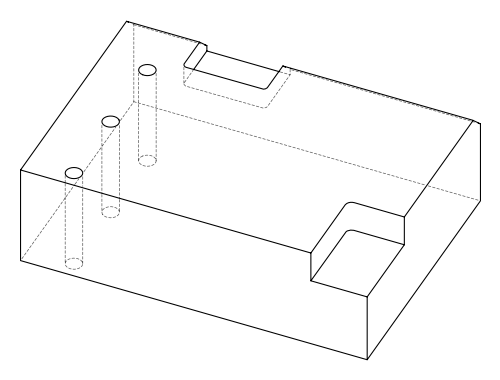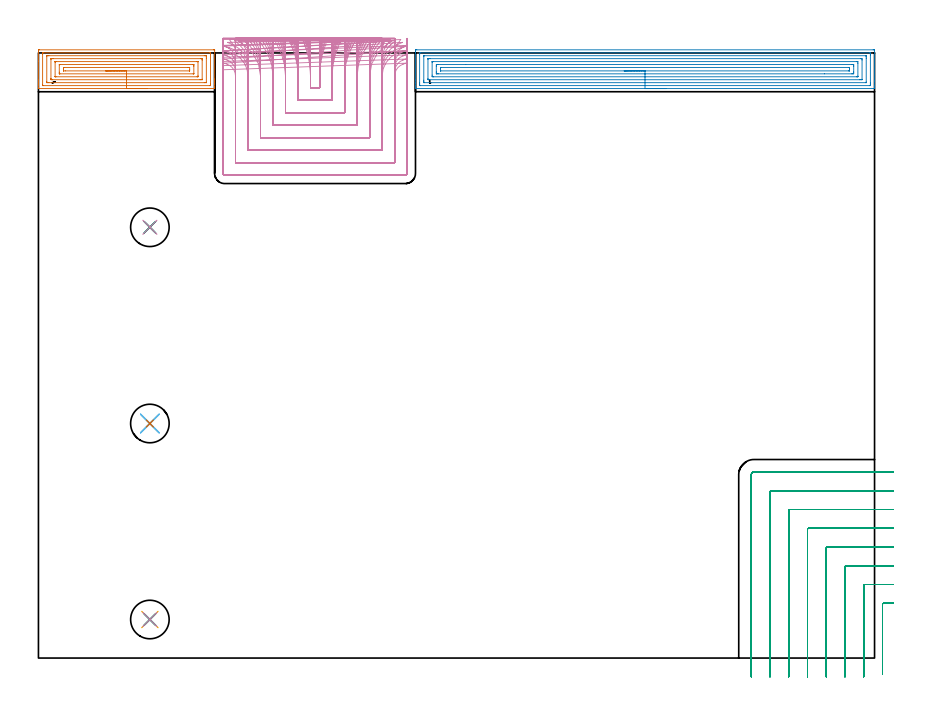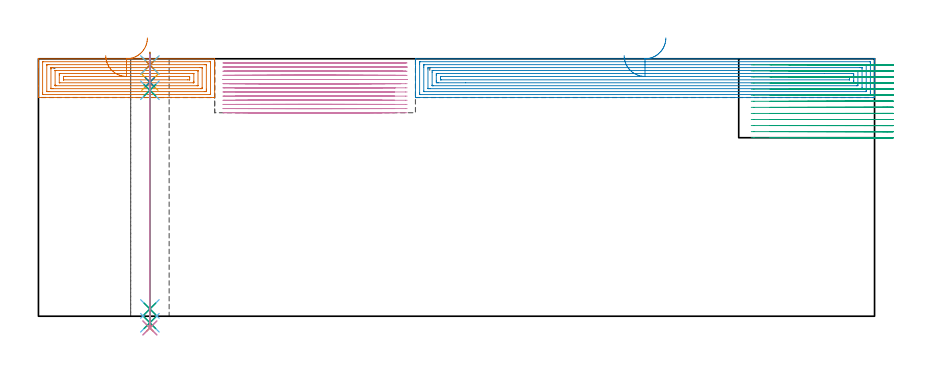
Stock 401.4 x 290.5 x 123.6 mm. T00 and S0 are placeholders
(PLAN: 16 operations, 12 tool changes, 90.8 min)
(1 AREA_MILL | FG_CHAMFER_SURFACE | UGT0205_001 | 5.04 min | 15972 mm3)
(2 AREA_MILL_1 | FG_CHAMFER_SURFACE_1 | UGT0205_001 | 12.64 min | 39461 mm3)
(3 MILL_CORNER_NOTCH_RECTANGULAR | CORNER_NOTCH_RECTANGULAR | NXT0201_011 | Follow Part, ap 3, ae 75% | 24.12 min | 235082 mm3)
(4 MILL_SLOT | SLOT_PARTIAL_RECTANGULAR | NXT0201_009 | Follow Part, ap 2, ae 75% | 45.3 min | 153638 mm3)
(5 SPOT_DRILL | STEP1HOLE | NXT0321_9005460120000 | 0.05 min | 169 mm3)
(6 SPOT_DRILL_1 | STEP1HOLE_1 | NXT0321_9005460120000 | 0.05 min | 199 mm3)
(7 SPOT_DRILL_2 | STEP1HOLE_2 | NXT0321_9005460120000 | 0.05 min | 180 mm3)
(8 DRILL_BLIND_HOLE_INTO_CENTER | STEP1HOLE | NXT0301_046 | 0.05 min | 352 mm3)
(9 GUN_DRILL_THROUGH_HOLE | STEP1HOLE | UGT0307_003 | 0.59 min | 4322 mm3)
(10 SPADE_DRILL_TO_ENLARGE_THROUGH_HOLE | STEP1HOLE | UGT0306_009 | 0.53 min | 28318 mm3)
(11 DRILL_BLIND_HOLE_INTO_CENTER_1 | STEP1HOLE_1 | NXT0301_046 | 0.05 min | 354 mm3)
(12 GUN_DRILL_THROUGH_HOLE_1 | STEP1HOLE_1 | UGT0307_003 | 0.59 min | 4309 mm3)
(13 SPADE_DRILL_TO_ENLARGE_THROUGH_HOLE_1 | STEP1HOLE_1 | UGT0306_009 | 0.53 min | 28311 mm3)
(14 DRILL_BLIND_HOLE_INTO_CENTER_2 | STEP1HOLE_2 | NXT0301_046 | 0.05 min | 354 mm3)
(15 GUN_DRILL_THROUGH_HOLE_2 | STEP1HOLE_2 | UGT0307_003 | 0.59 min | 4319 mm3)
(16 SPADE_DRILL_TO_ENLARGE_THROUGH_HOLE_2 | STEP1HOLE_2 | UGT0306_009 | 0.53 min | 28327 mm3)
(TOOL UGT0205_001 | Chamfer Mill 20 x 3 x 45 deg. | D20 FL50 Z2)
(TOOL NXT0201_011 | ENDMILL 12mm [2P460-1200-NA 1630] | D12 FL38 Z6)
(TOOL NXT0201_009 | ENDMILL 8mm [2P460-0800-NA 1630] | D8 FL26 Z6)
(TOOL NXT0321_9005460120000 | NC Spot Drill, 142deg, 12mm, Carbide, Uncoated | D12 PA142 FL30 Z2)
(TOOL NXT0301_046 | Carbide Drill 7.5mm [860.1-0750-038A1-MM 2214] | D7.5 PA140 FL53 Z2)
(TOOL UGT0307_003 | Gun Drill 7 mm | D7 PA130 FL24 Z1)
(TOOL UGT0306_009 | Spade Drill 18.5mm | D18.5 PA132 FL10 Z2)
(OP 1 AREA_MILL)
G17 G21 G94 G90
T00 M6
G54
G17 G0 G90 X52.3 Y273.4 S1061 M3
G43 Z133.6 H0
G94 G1 X52.262 Z132.728 F250.
X52.148 Z131.863
X51.959 Z131.012
X51.697 Z130.18
X51.363 Z129.374
X50.96 Z128.6
X50.492 Z127.864
X49.96 Z127.172
X49.371 Z126.529
X48.728 Z125.939
X48.036 Z125.408
X47.3 Z124.94
X46.526 Z124.537
X45.72 Z124.203
X44.888 Z123.941
X44.036 Z123.752
X43.172 Z123.638
X42.3 Z123.6
X0.104
X0.01 Y273.406 Z123.592
X0. Y273.62 Z123.378
Y275.225 Z121.774
Y275.637 Z121.359
Y275.843 Z121.154
Y276.52 Z120.477
Y276.726 Z120.271
Y277.403 Z119.591
Y286.504 Z110.493
Y291.529 Z105.468
X0.003 Y291.87 Z105.126
X0.01 Y291.991 Z105.005
X0.132 Y291.999 Z104.999
X0.548 Y292. Z105.
X84.052
X84.471 Y291.995 Z105.002
X84.59 Y291.991 Z105.005
X84.6 Y291.867 Z105.129
Y277.947 Z119.047
Y277.403 Z119.591
Y276.726 Z120.271
Y276.52 Z120.477
Y275.843 Z121.154
Y275.637 Z121.359
Y275.225 Z121.774
Y274.284 Z122.715
Y273.871 Z123.127
X84.599 Y273.618 Z123.38
X84.59 Y273.406 Z123.592
X84.496 Y273.4 Z123.6
X42.3
Y274.814 Z122.186
X2.264
X2.112 Y274.817 Z122.183
X2.037 Y274.82 Z122.18
X2.01 Y274.823 Z122.177
X2.006 Y274.846 Z122.154
X2.003 Y274.909 Z122.091
X2. Y275.077 Z121.923
Y289.763 Z107.237
X2.002 Y290.084 Z106.916
X2.01 Y290.408 Z106.592
X2.024 Y290.579 Z106.421
X2.118 Y290.582 Z106.418
X2.325 Y290.585 Z106.415
X82.336 Y290.586 Z106.414
X82.488 Y290.583 Z106.417
X82.563 Y290.58 Z106.42
X82.59 Y290.577 Z106.423
X82.594 Y290.554 Z106.446
X82.597 Y290.491 Z106.509
X82.6 Y290.323 Z106.677
Y275.637 Z121.363
X82.598 Y275.316 Z121.684
X82.59 Y274.992 Z122.008
X82.576 Y274.821 Z122.179
X82.482 Y274.818 Z122.182
X82.275 Y274.815 Z122.185
X42.3 Y274.814 Z122.186
Y276.228 Z120.772
X4.99 Y276.229 Z120.771
X4.393 Y276.23 Z120.77
X4.101 Y276.233 Z120.767
X4.013 Y276.235 Z120.765
X4.005 Y276.419 Z120.581
X4.002 Y276.52 Z120.48
X4. Y276.62 Z120.38
X4.001 Y288.98 Z108.02
X4.005 Y289.081 Z107.919
X4.01 Y289.147 Z107.853
X4.018 Y289.166 Z107.834
X4.029 Y289.167 Z107.833
X4.101 Y289.169 Z107.831
X4.697 Y289.171 Z107.829
X4.99 Y289.172 Z107.828
X79.61 Y289.171 Z107.829
X80.207 Y289.17 Z107.83
X80.499 Y289.166 Z107.834
X80.587 Y289.165 Z107.835
X80.595 Y288.981 Z108.019
X80.598 Y288.88 Z108.12
X80.6 Y288.78 Z108.22
Y287.997 Z109.003
X80.599 Y276.42 Z120.58
X80.595 Y276.319 Z120.681
X80.59 Y276.253 Z120.747
X80.582 Y276.234 Z120.766
X80.571 Y276.233 Z120.767
X80.499 Y276.231 Z120.769
X79.903 Y276.229 Z120.771
X79.61 Y276.228 Z120.772
X42.3
Y277.643 Z119.357
X6.766
X6.524 Y277.644 Z119.356
X6.063 Y277.648 Z119.352
X6.015 Y277.649 Z119.351
X6.01 Y277.713 Z119.287
X6.005 Y277.863 Z119.137
X6. Y278.164 Z118.836
Y278.286 Z118.714
X6.001 Y287.495 Z109.505
X6.004 Y287.685 Z109.315
X6.007 Y287.732 Z109.268
X6.01 Y287.75 Z109.25
X6.028 Y287.752 Z109.248
X6.122 Y287.755 Z109.245
X6.766 Y287.757 Z109.243
X7.008
X77.834
X78.076 Y287.756 Z109.244
X78.537 Y287.752 Z109.248
X78.585 Y287.751 Z109.249
X78.59 Y287.687 Z109.313
X78.595 Y287.537 Z109.463
X78.6 Y287.236 Z109.764
Y287.114 Z109.886
X78.599 Y277.905 Z119.095
X78.596 Y277.714 Z119.286
X78.593 Y277.667 Z119.333
X78.59 Y277.65 Z119.35
X78.572 Y277.648 Z119.352
X78.478 Y277.645 Z119.355
X77.834 Y277.643 Z119.357
X77.592
X42.3
Y279.057 Z117.943
X8.431
X8.206 Y279.059 Z117.941
X8.057 Y279.062 Z117.938
X8.009 Y279.064 Z117.936
X8.007 Y279.07 Z117.93
X8.003 Y279.092 Z117.908
X8.001 Y279.168 Z117.832
X8. Y285.888 Z111.112
X8.001 Y286.231 Z110.769
X8.002 Y286.299 Z110.701
X8.006 Y286.331 Z110.669
X8.008 Y286.335 Z110.665
X8.03 Y286.338 Z110.662
X8.094 Y286.341 Z110.659
X8.318 Y286.343 Z110.657
X8.431
X76.169
X76.394 Y286.341 Z110.659
X76.543 Y286.338 Z110.662
X76.591 Y286.336 Z110.664
X76.593 Y286.33 Z110.67
X76.596 Y286.308 Z110.692
X76.599 Y286.231 Z110.769
X76.6 Y279.512 Z117.488
X76.596 Y279.168 Z117.832
X76.594 Y279.101 Z117.899
X76.591 Y279.073 Z117.927
X76.505 Y279.064 Z117.936
X76.282 Y279.059 Z117.941
X76.169 Y279.057 Z117.943
X42.3
Y280.471 Z116.529
X10.32
X10.164 Y280.473 Z116.527
X10.041 Y280.476 Z116.524
X10.011 Y280.478 Z116.522
X10.006 Y280.526 Z116.474
X10.003 Y280.617 Z116.383
X10. Y280.934 Z116.066
Y281.252 Z115.748
X10.001 Y284.782 Z112.218
X10.007 Y284.889 Z112.111
X10.01 Y284.922 Z112.078
X10.03 Y284.924 Z112.076
X10.087 Y284.927 Z112.073
X10.32 Y284.928 Z112.072
X74.28
X74.436 Y284.927 Z112.073
X74.559 Y284.924 Z112.076
X74.589 Y284.922 Z112.078
X74.594 Y284.874 Z112.126
X74.597 Y284.783 Z112.217
X74.599 Y284.466 Z112.534
X74.6 Y284.148 Z112.852
X74.599 Y280.618 Z116.382
X74.593 Y280.511 Z116.489
X74.59 Y280.478 Z116.522
X74.57 Y280.476 Z116.524
X74.513 Y280.473 Z116.527
X74.28 Y280.472 Z116.528
X42.3 Y280.471 Z116.529
Y281.885 Z115.115
X12.916
X12.096 Y281.89 Z115.11
X12.021 Y281.892 Z115.108
X12.009 Y281.902 Z115.098
X12.003 Y281.91 Z115.09
X12. Y282.892 Z114.108
X12.003 Y283.083 Z113.917
X12.01 Y283.466 Z113.534
X12.016 Y283.51 Z113.49
X12.021 Y283.511 Z113.489
X12.045 Y283.513 Z113.487
X12.096 Y283.514 Z113.486
X12.165 Y283.515 Z113.485
X71.684
X72.504 Y283.51 Z113.49
X72.579 Y283.508 Z113.492
X72.59 Y283.498 Z113.502
X72.597 Y283.49 Z113.51
X72.6 Y282.508 Z114.492
X72.597 Y282.317 Z114.683
X72.59 Y281.934 Z115.066
X72.584 Y281.89 Z115.11
X72.579 Y281.889 Z115.111
X72.555 Y281.887 Z115.113
X72.504 Y281.886 Z115.114
X72.435 Y281.885 Z115.115
X42.3
X41.428 Z115.153
X40.564 Z115.267
X39.712 Z115.455
X38.88 Z115.718
X38.074 Z116.052
X37.3 Z116.454
X36.564 Z116.923
X35.872 Z117.454
X35.229 Z118.044
X34.64 Z118.687
X34.108 Z119.379
X33.64 Z120.115
X33.237 Z120.888
X32.903 Z121.694
X32.641 Z122.526
X32.452 Z123.378
X32.338 Z124.243
X32.3 Z125.115
G0 Z133.6
M5
M2
(OP 2 AREA_MILL_1)
G17 G21 G94 G90
T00 M6
G54
G17 G0 G90 X301.2 Y273.4 S1061 M3
G43 Z133.6 H0
G94 G1 X301.162 Z132.728 F250.
X301.048 Z131.863
X300.859 Z131.012
X300.597 Z130.18
X300.263 Z129.374
X299.86 Z128.6
X299.392 Z127.864
X298.86 Z127.172
X298.271 Z126.529
X297.628 Z125.94
X296.936 Z125.408
X296.2 Z124.94
X295.426 Z124.537
X294.62 Z124.203
X293.788 Z123.941
X292.936 Z123.752
X292.072 Z123.638
X291.2 Z123.6
X181.185
X181.007 Y273.403 Z123.588
X181. Y273.412 Z123.578
Y273.792 Z123.208
Y274.02 Z122.979
Y274.754 Z122.241
Y276.004 Z120.993
Y277.403 Z119.593
Y290.904 Z106.093
X181.004 Y291.529 Z105.469
X181.01 Y291.992 Z105.006
X181.16 Y291.996 Z105.002
X181.633 Y292. Z105.
X400.767
X401.188 Y291.996 Z105.002
X401.39 Y291.992 Z105.006
X401.4 Y291.787 Z105.211
Y277.145 Z119.851
Y274.754 Z122.241
Y274.02 Z122.979
Y273.792 Z123.208
Y273.412 Z123.578
X401.393 Y273.403 Z123.588
X401.215 Y273.4 Z123.6
X291.2
Y274.814 Z122.186
X183.422 Y274.815 Z122.185
X183.36
X183.035 Y274.821 Z122.179
X183.01 Y274.927 Z122.073
X183.003 Y275.167 Z121.833
X183.001 Y275.637 Z121.363
X183. Y276.053 Z120.947
X183.001 Y289.763 Z107.237
X183.004 Y290.175 Z106.825
X183.015 Y290.579 Z106.421
X183.422 Y290.585 Z106.415
X183.483
X398.978
X399.04
X399.365 Y290.579 Z106.421
X399.39 Y290.473 Z106.527
X399.397 Y290.233 Z106.767
X399.399 Y289.763 Z107.237
X399.4 Y289.347 Z107.653
Y276.104 Z120.896
X399.399 Y275.637 Z121.363
X399.396 Y275.225 Z121.775
X399.385 Y274.821 Z122.179
X398.978 Y274.815 Z122.185
X398.917
X291.2 Y274.814 Z122.186
Y276.228 Z120.772
X185.211 Y276.229 Z120.771
X185.112 Y276.23 Z120.77
X185.035 Y276.233 Z120.767
X185.017 Y276.235 Z120.765
X185.01 Y276.254 Z120.746
X185.006 Y276.312 Z120.688
X185.002 Y276.52 Z120.48
X185. Y276.728 Z120.272
Y277.403 Z119.597
X185.001 Y288.88 Z108.12
X185.003 Y289.085 Z107.915
X185.01 Y289.156 Z107.844
X185.015 Y289.165 Z107.835
X185.027 Y289.167 Z107.833
X185.063 Y289.17 Z107.83
X185.211 Y289.171 Z107.829
X397.189
X397.288 Y289.17 Z107.83
X397.365 Y289.167 Z107.833
X397.383 Y289.165 Z107.835
X397.39 Y289.146 Z107.854
X397.394 Y289.088 Z107.912
X397.398 Y288.88 Z108.12
X397.4 Y288.672 Z108.328
Y287.997 Z109.003
X397.399 Y276.52 Z120.48
X397.397 Y276.315 Z120.685
X397.39 Y276.244 Z120.756
X397.385 Y276.235 Z120.765
X397.373 Y276.233 Z120.767
X397.337 Y276.23 Z120.77
X397.189 Y276.229 Z120.771
X291.2 Y276.228 Z120.772
Y277.643 Z119.357
X187.65
X187.139 Y277.648 Z119.352
X187.027 Y277.649 Z119.351
X187.01 Y277.845 Z119.155
X187. Y278.285 Z118.715
X187.001 Y287.556 Z109.444
X187.002 Y287.666 Z109.334
X187.006 Y287.721 Z109.279
X187.009 Y287.744 Z109.256
X187.028 Y287.75 Z109.25
X187.246 Y287.754 Z109.246
X187.894 Y287.757 Z109.243
X188.137
X394.75
X395.261 Y287.753 Z109.247
X395.373 Y287.751 Z109.249
X395.39 Y287.555 Z109.445
X395.4 Y287.115 Z109.885
Y277.844 Z119.156
X395.398 Y277.734 Z119.266
X395.394 Y277.679 Z119.321
X395.391 Y277.656 Z119.344
X395.372 Y277.65 Z119.35
X395.154 Y277.646 Z119.354
X394.506 Y277.643 Z119.357
X394.263
X291.2
Y279.057 Z117.943
X189.683
X189.57 Y279.059 Z117.941
X189.344 Y279.064 Z117.936
X189.01 Y279.079 Z117.921
X189.007 Y279.169 Z117.831
X189. Y279.842 Z117.158
Y286.022 Z110.978
X189.003 Y286.232 Z110.768
X189.007 Y286.315 Z110.685
X189.009 Y286.33 Z110.67
X189.081 Y286.336 Z110.664
X189.231 Y286.34 Z110.66
X189.457 Y286.343 Z110.657
X189.57
X392.717
X392.83 Y286.341 Z110.659
X393.056 Y286.336 Z110.664
X393.39 Y286.321 Z110.679
X393.393 Y286.232 Z110.768
X393.4 Y285.558 Z111.442
Y279.378 Z117.622
X393.397 Y279.169 Z117.831
X393.393 Y279.085 Z117.915
X393.391 Y279.07 Z117.93
X393.32 Y279.064 Z117.936
X393.17 Y279.06 Z117.94
X392.943 Y279.057 Z117.943
X392.83
X291.2
Y280.471 Z116.529
X191.941
X191.472 Y280.473 Z116.527
X191.042 Y280.476 Z116.524
X191.01 Y280.478 Z116.522
X191.004 Y280.513 Z116.487
X191.001 Y280.934 Z116.066
X191. Y281.4 Z115.6
X191.001 Y284.048 Z112.952
X191.004 Y284.466 Z112.534
X191.01 Y284.922 Z112.078
X191.472 Y284.926 Z112.074
X191.898 Y284.928 Z112.072
X205.119 Y284.929 Z112.071
X390.459
X390.928 Y284.927 Z112.073
X391.358 Y284.924 Z112.076
X391.39 Y284.922 Z112.078
X391.396 Y284.887 Z112.113
X391.399 Y284.466 Z112.534
X391.4 Y284. Z113.
X391.399 Y281.352 Z115.648
X391.396 Y280.934 Z116.066
X391.39 Y280.478 Z116.522
X390.928 Y280.474 Z116.526
X390.502 Y280.472 Z116.528
X377.308 Y280.471 Z116.529
X291.2
Y281.885 Z115.115
X193.191 Y281.886 Z115.114
X193.062 Y281.891 Z115.109
X193.009 Y281.895 Z115.105
X193.004 Y281.925 Z115.075
X193.001 Y281.958 Z115.042
X193. Y282.074 Z114.926
Y282.957 Z114.043
X193.002 Y283.214 Z113.786
X193.006 Y283.386 Z113.614
X193.012 Y283.508 Z113.492
X193.055 Y283.51 Z113.49
X193.261 Y283.514 Z113.486
X193.33 Y283.515 Z113.485
X389.209 Y283.514 Z113.486
X389.338 Y283.509 Z113.491
X389.391 Y283.505 Z113.495
X389.396 Y283.475 Z113.525
X389.399 Y283.442 Z113.558
X389.4 Y283.326 Z113.674
Y282.443 Z114.557
X389.398 Y282.186 Z114.814
X389.394 Y282.014 Z114.986
X389.388 Y281.892 Z115.108
X389.345 Y281.89 Z115.11
X389.139 Y281.886 Z115.114
X389.07 Y281.885 Z115.115
X291.2
X290.328 Z115.153
X289.464 Z115.267
X288.612 Z115.455
X287.78 Z115.718
X286.974 Z116.052
X286.2 Z116.454
X285.464 Z116.923
X284.772 Z117.454
X284.129 Z118.044
X283.54 Z118.687
X283.008 Z119.379
X282.54 Z120.115
X282.137 Z120.889
X281.803 Z121.694
X281.541 Z122.527
X281.352 Z123.378
X281.238 Z124.243
X281.2 Z125.115
G0 Z133.6
M5
M2
(OP 3 MILL_CORNER_NOTCH_RECTANGULAR)
G17 G21 G94 G90
T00 M6
G54
G17 G0 G90 X410.4 Y26.3 S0 M3
G43 Z133.6 H1
Z120.685
G94 G1 X407.4 F250.
X405.795 F500.
G3 X405.2 Y25.705 R0.6
G1 Y-4.643
Y-7.643 F250.
G0 Z133.6
X410.4 Y35.3
Z120.685
G1 X407.4
X396.795 F500.
G3 X396.2 Y34.705 R0.6
G1 Y-6.
Y-9. F250.
G0 Z133.6
X410.4 Y44.3
Z120.685
G1 X407.4
X387.795 F500.
G3 X387.2 Y43.705 R0.6
G1 Y-6.
Y-9. F250.
G0 Z133.6
X410.4 Y53.3
Z120.685
G1 X407.4
X378.796 F500.
G3 X378.2 Y52.704 R0.6
G1 Y-6.
Y-9. F250.
G0 Z133.6
X410.4 Y62.3
Z120.685
G1 X407.4
X369.796 F500.
G3 X369.2 Y61.704 R0.6
G1 Y-6.
Y-9. F250.
G0 Z133.6
X410.4 Y71.3
Z120.685
G1 X407.4
X360.796 F500.
G3 X360.2 Y70.704 R0.6
G1 Y-6.
Y-9. F250.
G0 Z133.6
X410.4 Y80.3
Z120.685
G1 X407.4
X351.796 F500.
G3 X351.2 Y79.704 R0.6
G1 Y-6.
Y-9. F250.
G0 Z133.6
X410.4 Y89.3
Z120.685
G1 X407.4
X343.5 F500.
G3 X342.2 Y88. R1.3
G1 Y-6.
Y-9. F250.
G0 Z133.6
X410.4 Y26.3
Z117.769
G1 X407.4
X405.795 F500.
G3 X405.2 Y25.705 R0.6
G1 Y-4.643
Y-7.643 F250.
G0 Z133.6
X410.4 Y35.3
Z117.769
G1 X407.4
X396.795 F500.
G3 X396.2 Y34.705 R0.6
G1 Y-6.
Y-9. F250.
G0 Z133.6
X410.4 Y44.3
Z117.769
G1 X407.4
X387.795 F500.
G3 X387.2 Y43.705 R0.6
G1 Y-6.
Y-9. F250.
G0 Z133.6
X410.4 Y53.3
Z117.769
G1 X407.4
X378.796 F500.
G3 X378.2 Y52.704 R0.6
G1 Y-6.
Y-9. F250.
G0 Z133.6
X410.4 Y62.3
Z117.769
G1 X407.4
X369.796 F500.
G3 X369.2 Y61.704 R0.6
G1 Y-6.
Y-9. F250.
G0 Z133.6
X410.4 Y71.3
Z117.769
G1 X407.4
X360.796 F500.
G3 X360.2 Y70.704 R0.6
G1 Y-6.
Y-9. F250.
G0 Z133.6
X410.4 Y80.3
Z117.769
G1 X407.4
X351.796 F500.
G3 X351.2 Y79.704 R0.6
G1 Y-6.
Y-9. F250.
G0 Z133.6
X410.4 Y89.3
Z117.769
G1 X407.4
X343.5 F500.
G3 X342.2 Y88. R1.3
G1 Y-6.
Y-9. F250.
G0 Z133.6
X410.4 Y26.3
Z114.854
G1 X407.4
X405.795 F500.
G3 X405.2 Y25.705 R0.6
G1 Y-4.643
Y-7.643 F250.
G0 Z133.6
X410.4 Y35.3
Z114.854
G1 X407.4
X396.795 F500.
G3 X396.2 Y34.705 R0.6
G1 Y-6.
Y-9. F250.
G0 Z133.6
X410.4 Y44.3
Z114.854
G1 X407.4
X387.795 F500.
G3 X387.2 Y43.705 R0.6
G1 Y-6.
Y-9. F250.
G0 Z133.6
X410.4 Y53.3
Z114.854
G1 X407.4
X378.796 F500.
G3 X378.2 Y52.704 R0.6
G1 Y-6.
Y-9. F250.
G0 Z133.6
X410.4 Y62.3
Z114.854
G1 X407.4
X369.796 F500.
G3 X369.2 Y61.704 R0.6
G1 Y-6.
Y-9. F250.
G0 Z133.6
X410.4 Y71.3
Z114.854
G1 X407.4
X360.796 F500.
G3 X360.2 Y70.704 R0.6
G1 Y-6.
Y-9. F250.
G0 Z133.6
X410.4 Y80.3
Z114.854
G1 X407.4
X351.796 F500.
G3 X351.2 Y79.704 R0.6
G1 Y-6.
Y-9. F250.
G0 Z133.6
X410.4 Y89.3
Z114.854
G1 X407.4
X343.5 F500.
G3 X342.2 Y88. R1.3
G1 Y-6.
Y-9. F250.
G0 Z133.6
X410.4 Y26.3
Z111.938
G1 X407.4
X405.795 F500.
G3 X405.2 Y25.705 R0.6
G1 Y-4.643
Y-7.643 F250.
G0 Z133.6
X410.4 Y35.3
Z111.938
G1 X407.4
X396.795 F500.
G3 X396.2 Y34.705 R0.6
G1 Y-6.
Y-9. F250.
G0 Z133.6
X410.4 Y44.3
Z111.938
G1 X407.4
X387.795 F500.
G3 X387.2 Y43.705 R0.6
G1 Y-6.
Y-9. F250.
G0 Z133.6
X410.4 Y53.3
Z111.938
G1 X407.4
X378.796 F500.
G3 X378.2 Y52.704 R0.6
G1 Y-6.
Y-9. F250.
G0 Z133.6
X410.4 Y62.3
Z111.938
G1 X407.4
X369.796 F500.
G3 X369.2 Y61.704 R0.6
G1 Y-6.
Y-9. F250.
G0 Z133.6
X410.4 Y71.3
Z111.938
G1 X407.4
X360.796 F500.
G3 X360.2 Y70.704 R0.6
G1 Y-6.
Y-9. F250.
G0 Z133.6
X410.4 Y80.3
Z111.938
G1 X407.4
X351.796 F500.
G3 X351.2 Y79.704 R0.6
G1 Y-6.
Y-9. F250.
G0 Z133.6
X410.4 Y89.3
Z111.938
G1 X407.4
X343.5 F500.
G3 X342.2 Y88. R1.3
G1 Y-6.
Y-9. F250.
G0 Z133.6
X410.4 Y26.3
Z109.023
G1 X407.4
X405.795 F500.
G3 X405.2 Y25.705 R0.6
G1 Y-4.643
Y-7.643 F250.
G0 Z133.6
X410.4 Y35.3
Z109.023
G1 X407.4
X396.795 F500.
G3 X396.2 Y34.705 R0.6
G1 Y-6.
Y-9. F250.
G0 Z133.6
X410.4 Y44.3
Z109.023
G1 X407.4
X387.795 F500.
G3 X387.2 Y43.705 R0.6
G1 Y-6.
Y-9. F250.
G0 Z133.6
X410.4 Y53.3
Z109.023
G1 X407.4
X378.796 F500.
G3 X378.2 Y52.704 R0.6
G1 Y-6.
Y-9. F250.
G0 Z133.6
X410.4 Y62.3
Z109.023
G1 X407.4
X369.796 F500.
G3 X369.2 Y61.704 R0.6
G1 Y-6.
Y-9. F250.
G0 Z133.6
X410.4 Y71.3
Z109.023
G1 X407.4
X360.796 F500.
G3 X360.2 Y70.704 R0.6
G1 Y-6.
Y-9. F250.
G0 Z133.6
X410.4 Y80.3
Z109.023
G1 X407.4
X351.796 F500.
G3 X351.2 Y79.704 R0.6
G1 Y-6.
Y-9. F250.
G0 Z133.6
X410.4 Y89.3
Z109.023
G1 X407.4
X343.5 F500.
G3 X342.2 Y88. R1.3
G1 Y-6.
Y-9. F250.
G0 Z133.6
X410.4 Y26.3
Z106.108
G1 X407.4
X405.795 F500.
G3 X405.2 Y25.705 R0.6
G1 Y-4.643
Y-7.643 F250.
G0 Z133.6
X410.4 Y35.3
Z106.108
G1 X407.4
X396.795 F500.
G3 X396.2 Y34.705 R0.6
G1 Y-6.
Y-9. F250.
G0 Z133.6
X410.4 Y44.3
Z106.108
G1 X407.4
X387.795 F500.
G3 X387.2 Y43.705 R0.6
G1 Y-6.
Y-9. F250.
G0 Z133.6
X410.4 Y53.3
Z106.108
G1 X407.4
X378.796 F500.
G3 X378.2 Y52.704 R0.6
G1 Y-6.
Y-9. F250.
G0 Z133.6
X410.4 Y62.3
Z106.108
G1 X407.4
X369.796 F500.
G3 X369.2 Y61.704 R0.6
G1 Y-6.
Y-9. F250.
G0 Z133.6
X410.4 Y71.3
Z106.108
G1 X407.4
X360.796 F500.
G3 X360.2 Y70.704 R0.6
G1 Y-6.
Y-9. F250.
G0 Z133.6
X410.4 Y80.3
Z106.108
G1 X407.4
X351.796 F500.
G3 X351.2 Y79.704 R0.6
G1 Y-6.
Y-9. F250.
G0 Z133.6
X410.4 Y89.3
Z106.108
G1 X407.4
X343.5 F500.
G3 X342.2 Y88. R1.3
G1 Y-6.
Y-9. F250.
G0 Z133.6
X410.4 Y26.3
Z103.192
G1 X407.4
X405.795 F500.
G3 X405.2 Y25.705 R0.6
G1 Y-4.643
Y-7.643 F250.
G0 Z133.6
X410.4 Y35.3
Z103.192
G1 X407.4
X396.795 F500.
G3 X396.2 Y34.705 R0.6
G1 Y-6.
Y-9. F250.
G0 Z133.6
X410.4 Y44.3
Z103.192
G1 X407.4
X387.795 F500.
G3 X387.2 Y43.705 R0.6
G1 Y-6.
Y-9. F250.
G0 Z133.6
X410.4 Y53.3
Z103.192
G1 X407.4
X378.796 F500.
G3 X378.2 Y52.704 R0.6
G1 Y-6.
Y-9. F250.
G0 Z133.6
X410.4 Y62.3
Z103.192
G1 X407.4
X369.796 F500.
G3 X369.2 Y61.704 R0.6
G1 Y-6.
Y-9. F250.
G0 Z133.6
X410.4 Y71.3
Z103.192
G1 X407.4
X360.796 F500.
G3 X360.2 Y70.704 R0.6
G1 Y-6.
Y-9. F250.
G0 Z133.6
X410.4 Y80.3
Z103.192
G1 X407.4
X351.796 F500.
G3 X351.2 Y79.704 R0.6
G1 Y-6.
Y-9. F250.
G0 Z133.6
X410.4 Y89.3
Z103.192
G1 X407.4
X343.5 F500.
G3 X342.2 Y88. R1.3
G1 Y-6.
Y-9. F250.
G0 Z133.6
X410.4 Y26.3
Z100.277
G1 X407.4
X405.795 F500.
G3 X405.2 Y25.705 R0.6
G1 Y-4.643
Y-7.643 F250.
G0 Z133.6
X410.4 Y35.3
Z100.277
G1 X407.4
X396.795 F500.
G3 X396.2 Y34.705 R0.6
G1 Y-6.
Y-9. F250.
G0 Z133.6
X410.4 Y44.3
Z100.277
G1 X407.4
X387.795 F500.
G3 X387.2 Y43.705 R0.6
G1 Y-6.
Y-9. F250.
G0 Z133.6
X410.4 Y53.3
Z100.277
G1 X407.4
X378.796 F500.
G3 X378.2 Y52.704 R0.6
G1 Y-6.
Y-9. F250.
G0 Z133.6
X410.4 Y62.3
Z100.277
G1 X407.4
X369.796 F500.
G3 X369.2 Y61.704 R0.6
G1 Y-6.
Y-9. F250.
G0 Z133.6
X410.4 Y71.3
Z100.277
G1 X407.4
X360.796 F500.
G3 X360.2 Y70.704 R0.6
G1 Y-6.
Y-9. F250.
G0 Z133.6
X410.4 Y80.3
Z100.277
G1 X407.4
X351.796 F500.
G3 X351.2 Y79.704 R0.6
G1 Y-6.
Y-9. F250.
G0 Z133.6
X410.4 Y89.3
Z100.277
G1 X407.4
X343.5 F500.
G3 X342.2 Y88. R1.3
G1 Y-6.
Y-9. F250.
G0 Z133.6
X410.4 Y26.3
Z97.362
G1 X407.4
X405.795 F500.
G3 X405.2 Y25.705 R0.6
G1 Y-4.643
Y-7.643 F250.
G0 Z133.6
X410.4 Y35.3
Z97.362
G1 X407.4
X396.795 F500.
G3 X396.2 Y34.705 R0.6
G1 Y-6.
Y-9. F250.
G0 Z133.6
X410.4 Y44.3
Z97.362
G1 X407.4
X387.795 F500.
G3 X387.2 Y43.705 R0.6
G1 Y-6.
Y-9. F250.
G0 Z133.6
X410.4 Y53.3
Z97.362
G1 X407.4
X378.796 F500.
G3 X378.2 Y52.704 R0.6
G1 Y-6.
Y-9. F250.
G0 Z133.6
X410.4 Y62.3
Z97.362
G1 X407.4
X369.796 F500.
G3 X369.2 Y61.704 R0.6
G1 Y-6.
Y-9. F250.
G0 Z133.6
X410.4 Y71.3
Z97.362
G1 X407.4
X360.796 F500.
G3 X360.2 Y70.704 R0.6
G1 Y-6.
Y-9. F250.
G0 Z133.6
X410.4 Y80.3
Z97.362
G1 X407.4
X351.796 F500.
G3 X351.2 Y79.704 R0.6
G1 Y-6.
Y-9. F250.
G0 Z133.6
X410.4 Y89.3
Z97.362
G1 X407.4
X343.5 F500.
G3 X342.2 Y88. R1.3
G1 Y-6.
Y-9. F250.
G0 Z133.6
X410.4 Y26.3
Z94.446
G1 X407.4
X405.795 F500.
G3 X405.2 Y25.705 R0.6
G1 Y-4.643
Y-7.643 F250.
G0 Z133.6
X410.4 Y35.3
Z94.446
G1 X407.4
X396.795 F500.
G3 X396.2 Y34.705 R0.6
G1 Y-6.
Y-9. F250.
G0 Z133.6
X410.4 Y44.3
Z94.446
G1 X407.4
X387.795 F500.
G3 X387.2 Y43.705 R0.6
G1 Y-6.
Y-9. F250.
G0 Z133.6
X410.4 Y53.3
Z94.446
G1 X407.4
X378.796 F500.
G3 X378.2 Y52.704 R0.6
G1 Y-6.
Y-9. F250.
G0 Z133.6
X410.4 Y62.3
Z94.446
G1 X407.4
X369.796 F500.
G3 X369.2 Y61.704 R0.6
G1 Y-6.
Y-9. F250.
G0 Z133.6
X410.4 Y71.3
Z94.446
G1 X407.4
X360.796 F500.
G3 X360.2 Y70.704 R0.6
G1 Y-6.
Y-9. F250.
G0 Z133.6
X410.4 Y80.3
Z94.446
G1 X407.4
X351.796 F500.
G3 X351.2 Y79.704 R0.6
G1 Y-6.
Y-9. F250.
G0 Z133.6
X410.4 Y89.3
Z94.446
G1 X407.4
X343.5 F500.
G3 X342.2 Y88. R1.3
G1 Y-6.
Y-9. F250.
G0 Z133.6
X410.4 Y26.3
Z91.531
G1 X407.4
X405.795 F500.
G3 X405.2 Y25.705 R0.6
G1 Y-4.643
Y-7.643 F250.
G0 Z133.6
X410.4 Y35.3
Z91.531
G1 X407.4
X396.795 F500.
G3 X396.2 Y34.705 R0.6
G1 Y-6.
Y-9. F250.
G0 Z133.6
X410.4 Y44.3
Z91.531
G1 X407.4
X387.795 F500.
G3 X387.2 Y43.705 R0.6
G1 Y-6.
Y-9. F250.
G0 Z133.6
X410.4 Y53.3
Z91.531
G1 X407.4
X378.796 F500.
G3 X378.2 Y52.704 R0.6
G1 Y-6.
Y-9. F250.
G0 Z133.6
X410.4 Y62.3
Z91.531
G1 X407.4
X369.796 F500.
G3 X369.2 Y61.704 R0.6
G1 Y-6.
Y-9. F250.
G0 Z133.6
X410.4 Y71.3
Z91.531
G1 X407.4
X360.796 F500.
G3 X360.2 Y70.704 R0.6
G1 Y-6.
Y-9. F250.
G0 Z133.6
X410.4 Y80.3
Z91.531
G1 X407.4
X351.796 F500.
G3 X351.2 Y79.704 R0.6
G1 Y-6.
Y-9. F250.
G0 Z133.6
X410.4 Y89.3
Z91.531
G1 X407.4
X343.5 F500.
G3 X342.2 Y88. R1.3
G1 Y-6.
Y-9. F250.
G0 Z133.6
X410.4 Y26.3
Z88.615
G1 X407.4
X405.795 F500.
G3 X405.2 Y25.705 R0.6
G1 Y-4.643
Y-7.643 F250.
G0 Z133.6
X410.4 Y35.3
Z88.615
G1 X407.4
X396.795 F500.
G3 X396.2 Y34.705 R0.6
G1 Y-6.
Y-9. F250.
G0 Z133.6
X410.4 Y44.3
Z88.615
G1 X407.4
X387.795 F500.
G3 X387.2 Y43.705 R0.6
G1 Y-6.
Y-9. F250.
G0 Z133.6
X410.4 Y53.3
Z88.615
G1 X407.4
X378.796 F500.
G3 X378.2 Y52.704 R0.6
G1 Y-6.
Y-9. F250.
G0 Z133.6
X410.4 Y62.3
Z88.615
G1 X407.4
X369.796 F500.
G3 X369.2 Y61.704 R0.6
G1 Y-6.
Y-9. F250.
G0 Z133.6
X410.4 Y71.3
Z88.615
G1 X407.4
X360.796 F500.
G3 X360.2 Y70.704 R0.6
G1 Y-6.
Y-9. F250.
G0 Z133.6
X410.4 Y80.3
Z88.615
G1 X407.4
X351.796 F500.
G3 X351.2 Y79.704 R0.6
G1 Y-6.
Y-9. F250.
G0 Z133.6
X410.4 Y89.3
Z88.615
G1 X407.4
X343.5 F500.
G3 X342.2 Y88. R1.3
G1 Y-6.
Y-9. F250.
G0 Z133.6
X410.4 Y26.3
Z85.7
G1 X407.4
X405.795 F500.
G3 X405.2 Y25.705 R0.6
G1 Y-4.643
Y-7.643 F250.
G0 Z133.6
X410.4 Y35.3
Z85.7
G1 X407.4
X396.795 F500.
G3 X396.2 Y34.705 R0.6
G1 Y-6.
Y-9. F250.
G0 Z133.6
X410.4 Y44.3
Z85.7
G1 X407.4
X387.795 F500.
G3 X387.2 Y43.705 R0.6
G1 Y-6.
Y-9. F250.
G0 Z133.6
X410.4 Y53.3
Z85.7
G1 X407.4
X378.796 F500.
G3 X378.2 Y52.704 R0.6
G1 Y-6.
Y-9. F250.
G0 Z133.6
X410.4 Y62.3
Z85.7
G1 X407.4
X369.796 F500.
G3 X369.2 Y61.704 R0.6
G1 Y-6.
Y-9. F250.
G0 Z133.6
X410.4 Y71.3
Z85.7
G1 X407.4
X360.796 F500.
G3 X360.2 Y70.704 R0.6
G1 Y-6.
Y-9. F250.
G0 Z133.6
X410.4 Y80.3
Z85.7
G1 X407.4
X351.796 F500.
G3 X351.2 Y79.704 R0.6
G1 Y-6.
Y-9. F250.
G0 Z133.6
X410.4 Y89.3
Z85.7
G1 X407.4
X343.5 F500.
G3 X342.2 Y88. R1.3
G1 Y-6.
Y-9. F250.
G0 Z133.6
M5
M2
(OP 4 MILL_SLOT)
G17 G21 G94 G90
T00 M6
G54
G17 G0 G90 X126.724 Y297.3 S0 M3
G43 Z133.6 H1
Z121.608
G94 G1 X127.801 Y294.5 F250.
G2 X130.6 Y279.423 R42. F500.
G1 Y273.8
X135.
Y279.43
G2 X137.797 Y294.5 R42.
G1 X138.873 Y297.3 F250.
X120.034 Y297.224
X121.291 Y294.5
G2 X124.6 Y279.423 R36. F500.
G1 Y267.8
X141.
Y279.43
G2 X144.306 Y294.5 R36.
G1 X145.562 Y297.225 F250.
X113.029 Y297.094
X114.536 Y294.5
G2 X118.6 Y279.423 R30. F500.
G1 Y261.8
X147.
Y279.43
G2 X151.06 Y294.5 R30.
G1 X152.566 Y297.094 F250.
X105.389 Y296.834
X107.273 Y294.5
G2 X112.6 Y279.423 R24. F500.
G1 Y255.8
X153.
Y279.43
G2 X158.321 Y294.5 R24.
G1 X160.205 Y296.835 F250.
X95.92 Y296.139
X98.433 Y294.5
G2 X106.6 Y279.423 R18. F500.
G1 Y249.8
X159.
Y279.43
G2 X167.156 Y294.5 R18.
G1 X169.667 Y296.141 F250.
X89.192 Y291.502 F500.
X90.67 Y291.243 F250.
G2 X100.6 Y279.423 R12. F500.
G1 Y243.8
X165.
Y279.43
G2 X174.929 Y291.25 R12.
G1 X176.407 Y291.509 F250.
X89.186 Y285.58 F500.
X90.6 Y285.08 F250.
G2 X94.6 Y279.423 R6. F500.
G1 Y237.8
X171.
Y279.43
G2 X175. Y285.087 R6.
G1 X176.414 Y285.587 F250.
X88.6 Y282.423 F500.
Y279.423 F250.
Y232.6 F500.
G3 X89.4 Y231.8 R0.8
G1 X176.2
G3 X177. Y232.6 R0.8
G1 Y279.43
Y282.43 F250.
G0 Z133.6
X127.575 Y297.351
Z119.615
G1 X128.51 Y294.5
G2 X130.6 Y281.416 R42. F500.
G1 Y273.8
X135.
Y281.424
G2 X137.087 Y294.5 R42.
G1 X138.021 Y297.351 F250.
X121.048 Y297.295
X122.138 Y294.5
G2 X124.6 Y281.416 R36. F500.
G1 Y267.8
X141.
Y281.424
G2 X143.459 Y294.5 R36.
G1 X144.548 Y297.295 F250.
X114.288 Y297.2
X115.596 Y294.5
G2 X118.6 Y281.416 R30. F500.
G1 Y261.8
X147.
Y281.424
G2 X150. Y294.5 R30.
G1 X151.307 Y297.2 F250.
X107.084 Y297.015
X108.72 Y294.5
G2 X112.6 Y281.416 R24. F500.
G1 Y255.8
X153.
Y281.424
G2 X156.875 Y294.5 R24.
G1 X158.509 Y297.016 F250.
X98.781 Y296.56
X100.961 Y294.5
G2 X106.6 Y281.416 R18. F500.
G1 Y249.8
X159.
Y281.424
G2 X164.63 Y294.5 R18.
G1 X166.809 Y296.562 F250.
X88.612 Y293.785 F500.
X91.522 Y293.054 F250.
G2 X100.6 Y281.416 R12. F500.
G1 Y243.8
X165.
Y281.424
G2 X174.072 Y293.061 R12.
G1 X176.982 Y293.793 F250.
X89.186 Y287.573 F500.
X90.6 Y287.073 F250.
G2 X94.6 Y281.416 R6. F500.
G1 Y237.8
X171.
Y281.424
G2 X175. Y287.081 R6.
G1 X176.414 Y287.581 F250.
X88.6 Y284.416 F500.
Y281.416 F250.
Y232.6 F500.
G3 X89.4 Y231.8 R0.8
G1 X176.2
G3 X177. Y232.6 R0.8
G1 Y281.424
Y284.424 F250.
G0 Z133.6
X128.317 Y297.393
Z117.623
G1 X129.109 Y294.5
G2 X130.6 Y283.408 R42. F500.
G1 Y273.8
X135.
Y283.416
G2 X136.489 Y294.5 R42.
G1 X137.281 Y297.394 F250.
X121.924 Y297.354
X122.849 Y294.5
G2 X124.6 Y283.408 R36. F500.
G1 Y267.8
X141.
Y283.416
G2 X142.749 Y294.5 R36.
G1 X143.673 Y297.354 F250.
X115.365 Y297.287
X116.474 Y294.5
G2 X118.6 Y283.408 R30. F500.
G1 Y261.8
X147.
Y283.416
G2 X149.123 Y294.5 R30.
G1 X150.231 Y297.288 F250.
X108.497 Y297.16
X109.883 Y294.5
G2 X112.6 Y283.408 R24. F500.
G1 Y255.8
X153.
Y283.416
G2 X155.713 Y294.5 R24.
G1 X157.098 Y297.161 F250.
X100.928 Y296.863
X102.776 Y294.5
G2 X106.6 Y283.408 R18. F500.
G1 Y249.8
X159.
Y283.416
G2 X162.818 Y294.5 R18.
G1 X164.665 Y296.864 F250.
X90.786 Y295.583
X93.522 Y294.352
G2 X100.6 Y283.408 R12. F500.
G1 Y243.8
X165.
Y283.416
G2 X172.067 Y294.355 R12.
G1 X174.802 Y295.588 F250.
X89.186 Y289.565 F500.
X90.6 Y289.065 F250.
G2 X94.6 Y283.408 R6. F500.
G1 Y237.8
X171.
Y283.416
G2 X175. Y289.073 R6.
G1 X176.414 Y289.573 F250.
X88.6 Y286.408 F500.
Y283.408 F250.
Y232.6 F500.
G3 X89.4 Y231.8 R0.8
G1 X176.2
G3 X177. Y232.6 R0.8
G1 Y283.416
Y286.416 F250.
G0 Z133.6
X128.955 Y297.429
Z115.631
G1 X129.604 Y294.5
G2 X130.6 Y285.409 R42. F500.
G1 Y273.8
X135.
Y285.408
G2 X135.996 Y294.5 R42.
G1 X136.645 Y297.429 F250.
X122.676 Y297.403
X123.433 Y294.5
G2 X124.6 Y285.409 R36. F500.
G1 Y267.8
X141.
Y285.408
G2 X142.167 Y294.5 R36.
G1 X142.925 Y297.403 F250.
X116.28 Y297.359
X117.189 Y294.5
G2 X118.6 Y285.409 R30. F500.
G1 Y261.8
X147.
Y285.408
G2 X148.411 Y294.5 R30.
G1 X149.32 Y297.359 F250.
X109.675 Y297.276
X110.811 Y294.5
G2 X112.6 Y285.409 R24. F500.
G1 Y255.8
X153.
Y285.408
G2 X154.789 Y294.5 R24.
G1 X155.925 Y297.276 F250.
X102.62 Y297.089
X104.135 Y294.5
G2 X106.6 Y285.409 R18. F500.
G1 Y249.8
X159.
Y285.408
G2 X161.465 Y294.5 R18.
G1 X162.98 Y297.089 F250.
X94.16 Y296.458
X96.432 Y294.5
G2 X100.6 Y285.409 R12. F500.
G1 Y243.8
X165.
Y285.408
G2 X169.168 Y294.5 R12.
G1 X171.441 Y296.458 F250.
X89.227 Y291.561 F500.
X90.638 Y291.052 F250.
G2 X94.6 Y285.409 R6. F500.
G1 Y237.8
X171.
Y285.408
G2 X174.961 Y291.051 R6.
G1 X176.372 Y291.561 F250.
X88.6 Y288.409 F500.
Y285.409 F250.
Y232.6 F500.
G3 X89.4 Y231.8 R0.8
G1 X176.2
G3 X177. Y232.6 R0.8
G1 Y285.408
Y288.408 F250.
G0 Z133.6
X129.497 Y297.457
Z113.638
G1 X130.002 Y294.5
G2 X130.6 Y287.437 R42. F500.
G1 Y273.8
X135.
Y287.44
G2 X135.598 Y294.5 R42.
G1 X136.102 Y297.457 F250.
X123.312 Y297.442
X123.9 Y294.5
G2 X124.6 Y287.437 R36. F500.
G1 Y267.8
X141.
Y287.44
G2 X141.699 Y294.5 R36.
G1 X142.287 Y297.442 F250.
X117.05 Y297.416
X117.757 Y294.5
G2 X118.6 Y287.437 R30. F500.
G1 Y261.8
X147.
Y287.44
G2 X147.843 Y294.5 R30.
G1 X148.549 Y297.416 F250.
X110.654 Y297.367
X111.537 Y294.5
G2 X112.6 Y287.437 R24. F500.
G1 Y255.8
X153.
Y287.44
G2 X154.062 Y294.5 R24.
G1 X154.944 Y297.367 F250.
X103.979 Y297.259
X105.156 Y294.5
G2 X106.6 Y287.437 R18. F500.
G1 Y249.8
X159.
Y287.44
G2 X160.442 Y294.5 R18.
G1 X161.619 Y297.26 F250.
X96.535 Y296.925
X98.301 Y294.5
G2 X100.6 Y287.437 R12. F500.
G1 Y243.8
X165.
Y287.44
G2 X167.297 Y294.5 R12.
G1 X169.062 Y296.926 F250.
X88.561 Y294.145 F500.
X91.252 Y292.819 F250.
G2 X94.6 Y287.437 R6. F500.
G1 Y237.8
X171.
Y287.44
G2 X174.352 Y292.824 R6.
G1 X177.043 Y294.148 F250.
X88.6 Y290.437 F500.
Y287.437 F250.
Y232.6 F500.
G3 X89.4 Y231.8 R0.8
G1 X176.2
G3 X177. Y232.6 R0.8
G1 Y287.44
Y290.44 F250.
G0 Z133.6
X130.197 Y297.489
Z111.646
G1 X130.45 Y294.5
G2 X130.6 Y290.956 R42. F500.
G1 Y273.8
X135.
Y290.96
G2 X135.149 Y294.5 R42.
G1 X135.402 Y297.489 F250.
X124.13 Y297.485
X124.425 Y294.5
G2 X124.6 Y290.956 R36. F500.
G1 Y267.8
X141.
Y290.96
G2 X141.174 Y294.5 R36.
G1 X141.469 Y297.485 F250.
X118.036 Y297.479
X118.39 Y294.5
G2 X118.6 Y290.956 R30. F500.
G1 Y261.8
X147.
Y290.96
G2 X147.21 Y294.5 R30.
G1 X147.564 Y297.479 F250.
X111.894 Y297.467
X112.337 Y294.5
G2 X112.6 Y290.956 R24. F500.
G1 Y255.8
X153.
Y290.96
G2 X153.262 Y294.5 R24.
G1 X153.705 Y297.467 F250.
X105.657 Y297.441
X106.248 Y294.5
G2 X106.6 Y290.956 R18. F500.
G1 Y249.8
X159.
Y290.96
G2 X159.351 Y294.5 R18.
G1 X159.941 Y297.441 F250.
X99.179 Y297.366
X100.065 Y294.5
G2 X100.6 Y290.956 R12. F500.
G1 Y243.8
X165.
Y290.96
G2 X165.534 Y294.5 R12.
G1 X166.419 Y297.367 F250.
X91.669 Y296.921
X93.441 Y294.5
G2 X94.6 Y290.956 R6. F500.
G1 Y237.8
X171.
Y290.96
G2 X172.155 Y294.5 R6.
G1 X173.925 Y296.922 F250.
X88.6 Y293.956 F500.
Y290.956 F250.
Y232.6 F500.
G3 X89.4 Y231.8 R0.8
G1 X176.2
G3 X177. Y232.6 R0.8
G1 Y290.96
Y293.96 F250.
G0 Z133.6
X130.559 Y297.5
Z109.654
G1 X130.597 Y294.5
G2 X130.6 Y293.969 R42. F500.
G1 Y273.8
X135.
Y293.97
G2 X135.003 Y294.5 R42.
G1 X135.041 Y297.5 F250.
X124.552
X124.596 Y294.5
G2 X124.6 Y293.969 R36. F500.
G1 Y267.8
X141.
Y293.97
G2 X141.004 Y294.5 R36.
G1 X141.048 Y297.5 F250.
X118.542
X118.595 Y294.5
G2 X118.6 Y293.969 R30. F500.
G1 Y261.8
X147.
Y293.97
G2 X147.005 Y294.5 R30.
G1 X147.058 Y297.5 F250.
X112.528 Y297.499
X112.594 Y294.5
G2 X112.6 Y293.969 R24. F500.
G1 Y255.8
X153.
Y293.97
G2 X153.006 Y294.5 R24.
G1 X153.072 Y297.499 F250.
X106.504
X106.592 Y294.5
G2 X106.6 Y293.969 R18. F500.
G1 Y249.8
X159.
Y293.97
G2 X159.008 Y294.5 R18.
G1 X159.096 Y297.499 F250.
X100.456 Y297.497
X100.588 Y294.5
G2 X100.6 Y293.969 R12. F500.
G1 Y243.8
X165.
Y293.97
G2 X165.012 Y294.5 R12.
G1 X165.144 Y297.497 F250.
X94.311 Y297.488
X94.576 Y294.5
G2 X94.6 Y293.969 R6. F500.
G1 Y237.8
X171.
Y293.97
G2 X171.023 Y294.5 R6.
G1 X171.289 Y297.488 F250.
X88.6 Y296.969
Y293.969
Y232.6 F500.
G3 X89.4 Y231.8 R0.8
G1 X176.2
G3 X177. Y232.6 R0.8
G1 Y293.97
Y296.97 F250.
G0 X130.6 Y297.5 Z107.662
G1 Y294.5
Y273.8 F500.
X135.
Y294.5
Y297.5 F250.
X124.6
Y294.5
Y267.8 F500.
X141.
Y294.5
Y297.5 F250.
X118.6
Y294.5
Y261.8 F500.
X147.
Y294.5
Y297.5 F250.
X112.6
Y294.5
Y255.8 F500.
X153.
Y294.5
Y297.5 F250.
X106.6
Y294.5
Y249.8 F500.
X159.
Y294.5
Y297.5 F250.
X100.6
Y294.5
Y243.8 F500.
X165.
Y294.5
Y297.5 F250.
X94.6
Y294.5
Y237.8 F500.
X171.
Y294.5
Y297.5 F250.
X88.6
Y294.5
Y232.6 F500.
G3 X89.4 Y231.8 R0.8
G1 X176.2
G3 X177. Y232.6 R0.8
G1 Y294.5
Y297.5 F250.
G0 X130.6 Z105.669
G1 Y294.5
Y273.8 F500.
X135.
Y294.5
Y297.5 F250.
X124.6
Y294.5
Y267.8 F500.
X141.
Y294.5
Y297.5 F250.
X118.6
Y294.5
Y261.8 F500.
X147.
Y294.5
Y297.5 F250.
X112.6
Y294.5
Y255.8 F500.
X153.
Y294.5
Y297.5 F250.
X106.6
Y294.5
Y249.8 F500.
X159.
Y294.5
Y297.5 F250.
X100.6
Y294.5
Y243.8 F500.
X165.
Y294.5
Y297.5 F250.
X94.6
Y294.5
Y237.8 F500.
X171.
Y294.5
Y297.5 F250.
X88.6
Y294.5
Y232.6 F500.
G3 X89.4 Y231.8 R0.8
G1 X176.2
G3 X177. Y232.6 R0.8
G1 Y294.5
Y297.5 F250.
G0 X130.6 Z103.677
G1 Y294.5
Y273.8 F500.
X135.
Y294.5
Y297.5 F250.
X124.6
Y294.5
Y267.8 F500.
X141.
Y294.5
Y297.5 F250.
X118.6
Y294.5
Y261.8 F500.
X147.
Y294.5
Y297.5 F250.
X112.6
Y294.5
Y255.8 F500.
X153.
Y294.5
Y297.5 F250.
X106.6
Y294.5
Y249.8 F500.
X159.
Y294.5
Y297.5 F250.
X100.6
Y294.5
Y243.8 F500.
X165.
Y294.5
Y297.5 F250.
X94.6
Y294.5
Y237.8 F500.
X171.
Y294.5
Y297.5 F250.
X88.6
Y294.5
Y232.6 F500.
G3 X89.4 Y231.8 R0.8
G1 X176.2
G3 X177. Y232.6 R0.8
G1 Y294.5
Y297.5 F250.
G0 X130.6 Z101.685
G1 Y294.5
Y273.8 F500.
X135.
Y294.5
Y297.5 F250.
X124.6
Y294.5
Y267.8 F500.
X141.
Y294.5
Y297.5 F250.
X118.6
Y294.5
Y261.8 F500.
X147.
Y294.5
Y297.5 F250.
X112.6
Y294.5
Y255.8 F500.
X153.
Y294.5
Y297.5 F250.
X106.6
Y294.5
Y249.8 F500.
X159.
Y294.5
Y297.5 F250.
X100.6
Y294.5
Y243.8 F500.
X165.
Y294.5
Y297.5 F250.
X94.6
Y294.5
Y237.8 F500.
X171.
Y294.5
Y297.5 F250.
X88.6
Y294.5
Y232.6 F500.
G3 X89.4 Y231.8 R0.8
G1 X176.2
G3 X177. Y232.6 R0.8
G1 Y294.5
Y297.5 F250.
G0 X130.6 Z99.692
G1 Y294.5
Y273.8 F500.
X135.
Y294.5
Y297.5 F250.
X124.6
Y294.5
Y267.8 F500.
X141.
Y294.5
Y297.5 F250.
X118.6
Y294.5
Y261.8 F500.
X147.
Y294.5
Y297.5 F250.
X112.6
Y294.5
Y255.8 F500.
X153.
Y294.5
Y297.5 F250.
X106.6
Y294.5
Y249.8 F500.
X159.
Y294.5
Y297.5 F250.
X100.6
Y294.5
Y243.8 F500.
X165.
Y294.5
Y297.5 F250.
X94.6
Y294.5
Y237.8 F500.
X171.
Y294.5
Y297.5 F250.
X88.6
Y294.5
Y232.6 F500.
G3 X89.4 Y231.8 R0.8
G1 X176.2
G3 X177. Y232.6 R0.8
G1 Y294.5
Y297.5 F250.
G0 X130.6 Z97.7
G1 Y294.5
Y273.8 F500.
X135.
Y294.5
Y297.5 F250.
X124.6
Y294.5
Y267.8 F500.
X141.
Y294.5
Y297.5 F250.
X118.6
Y294.5
Y261.8 F500.
X147.
Y294.5
Y297.5 F250.
X112.6
Y294.5
Y255.8 F500.
X153.
Y294.5
Y297.5 F250.
X106.6
Y294.5
Y249.8 F500.
X159.
Y294.5
Y297.5 F250.
X100.6
Y294.5
Y243.8 F500.
X165.
Y294.5
Y297.5 F250.
X94.6
Y294.5
Y237.8 F500.
X171.
Y294.5
Y297.5 F250.
X88.6
Y294.5
Y232.6 F500.
G3 X89.4 Y231.8 R0.8
G1 X176.2
G3 X177. Y232.6 R0.8
G1 Y294.5
Y297.5 F250.
G0 Z133.6
M5
M2
(OP 5 SPOT_DRILL)
G17 G21 G94 G90
T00 M6
G54
G17 G0 G90 X53.5 Y18.5 S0 M3
G43 Z133.6 H0
G94 G81 G98 Z120.6 F250. R126.6
G80
M5
M2
(OP 6 SPOT_DRILL_1)
G17 G21 G94 G90
T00 M6
G54
G17 G0 G90 X53.5 Y112.6 S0 M3
G43 Z133.6 H0
G94 G81 G98 Z120.6 F250. R126.6
G80
M5
M2
(OP 7 SPOT_DRILL_2)
G17 G21 G94 G90
T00 M6
G54
G17 G0 G90 X53.5 Y206.8 S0 M3
G43 Z133.6 H0
G94 G81 G98 Z120.6 F250. R126.6
G80
M5
M2
(OP 8 DRILL_BLIND_HOLE_INTO_CENTER)
G17 G21 G94 G90
T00 M6
G54
G17 G0 G90 X53.5 Y18.5 S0 M3
G43 Z133.6 H1
G94 G81 G98 Z112.35 F250. R125.6
G80
M5
M2
(OP 9 GUN_DRILL_THROUGH_HOLE)
G17 G21 G94 G90
T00 M6
G54
G17 G0 G90 X53.5 Y18.5 M8
G43 Z133.6 H0
Z123.441
S716 M3
G94 G1 Z108.492 F125. M26
G4 X.084
Z3.5 F250.
G4 X.084
Z-3.132 F125.
G4 X.084
M5
M9
G0 Z123.441
Z133.6
M2
(OP 10 SPADE_DRILL_TO_ENLARGE_THROUGH_HOLE)
G17 G21 G94 G90
T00 M6
G54
G17 G0 G90 X53.5 Y18.5 S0 M3
G43 Z133.6 H0
G94 G73 G98 Z-5.618 F250. Q18.46 R125.6
G80
M5
M2
(OP 11 DRILL_BLIND_HOLE_INTO_CENTER_1)
G17 G21 G94 G90
T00 M6
G54
G17 G0 G90 X53.5 Y112.6 S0 M3
G43 Z133.6 H1
G94 G81 G98 Z112.35 F250. R125.6
G80
M5
M2
(OP 12 GUN_DRILL_THROUGH_HOLE_1)
G17 G21 G94 G90
T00 M6
G54
G17 G0 G90 X53.5 Y112.6 M8
G43 Z133.6 H0
Z123.441
S716 M3
G94 G1 Z108.492 F125. M26
G4 X.084
Z3.5 F250.
G4 X.084
Z-3.132 F125.
G4 X.084
M5
M9
G0 Z123.441
Z133.6
M2
(OP 13 SPADE_DRILL_TO_ENLARGE_THROUGH_HOLE_1)
G17 G21 G94 G90
T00 M6
G54
G17 G0 G90 X53.5 Y112.6 S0 M3
G43 Z133.6 H0
G94 G73 G98 Z-5.618 F250. Q18.46 R125.6
G80
M5
M2
(OP 14 DRILL_BLIND_HOLE_INTO_CENTER_2)
G17 G21 G94 G90
T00 M6
G54
G17 G0 G90 X53.5 Y206.8 S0 M3
G43 Z133.6 H1
G94 G81 G98 Z112.35 F250. R125.6
G80
M5
M2
(OP 15 GUN_DRILL_THROUGH_HOLE_2)
G17 G21 G94 G90
T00 M6
G54
G17 G0 G90 X53.5 Y206.8 M8
G43 Z133.6 H0
Z123.441
S716 M3
G94 G1 Z108.492 F125. M26
G4 X.084
Z3.5 F250.
G4 X.084
Z-3.132 F125.
G4 X.084
M5
M9
G0 Z123.441
Z133.6
M2
(OP 16 SPADE_DRILL_TO_ENLARGE_THROUGH_HOLE_2)
G17 G21 G94 G90
T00 M6
G54
G17 G0 G90 X53.5 Y206.8 S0 M3
G43 Z133.6 H0
G94 G73 G98 Z-5.618 F250. Q18.46 R125.6
G80
M5
M2
